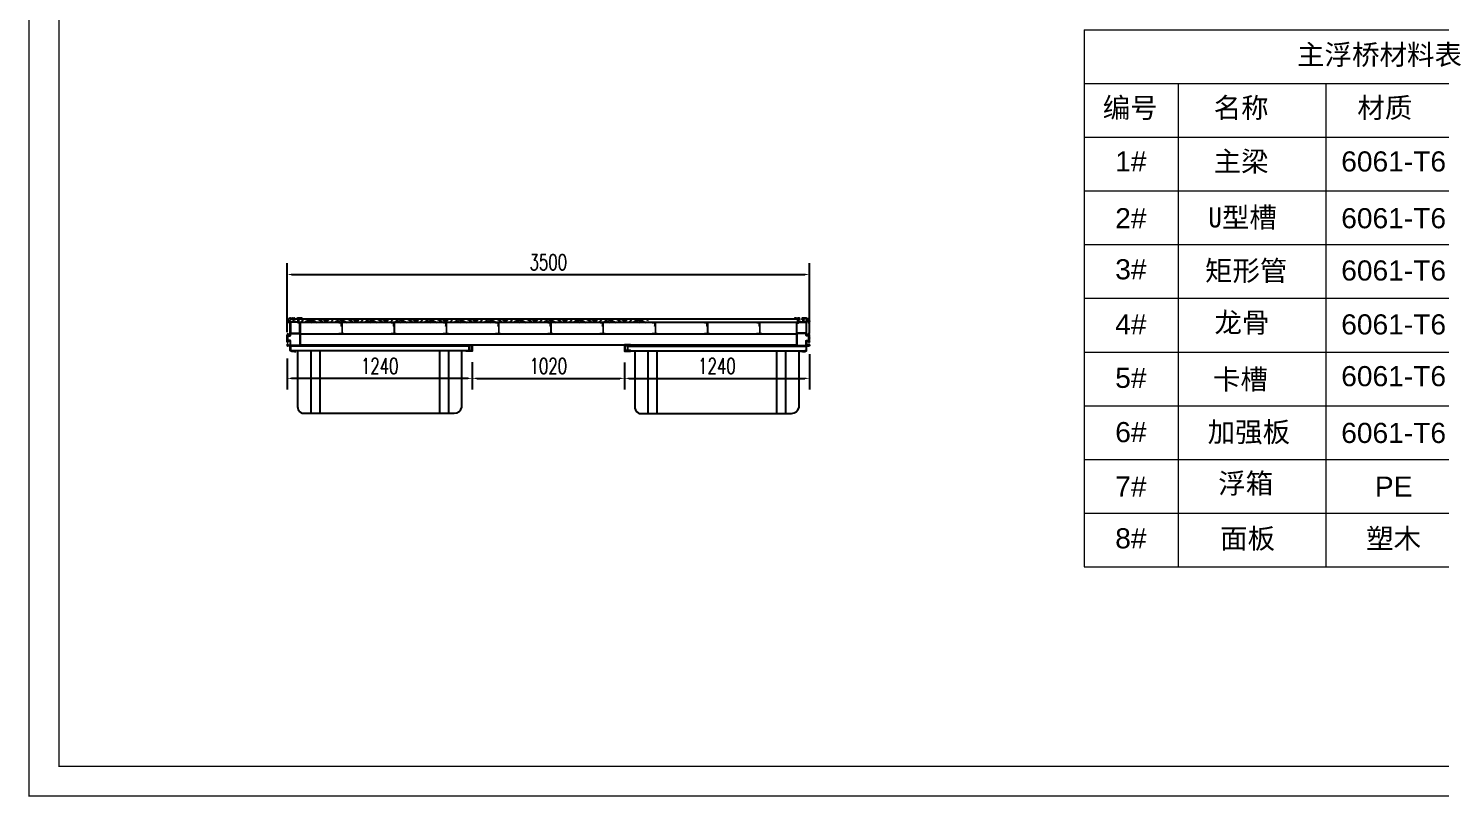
# Model space of a CAD drawing. Extents: x 8238 to 123366, y -35216 to 128109.
# Drawn here: x 82159 to 91624, y 116696 to 121850 of the extents above; entities that cross this region are included whole.
import ezdxf

# ---------------------------------------------------------------- set-up
doc = ezdxf.new("R2010")
doc.units = 0
doc.header["$LTSCALE"] = 1000
doc.header["$MEASUREMENT"] = 0
for name, color, linetype in [('W-STEEL_FRAME钢架', 3, 'Continuous'), ('W-WOOD_FLOOR木地板', 30, 'Continuous'), ('文字', 7, 'Continuous'), ('连接端梁', 130, 'Continuous')]:
    doc.layers.add(name, color=color, linetype=linetype)
for name, color, linetype, lineweight in [('图框', 7, 'Continuous', 13), ('结构', 52, 'Continuous', 18), ('铝龙骨', 7, 'Continuous', 9)]:
    doc.layers.add(name, color=color, linetype=linetype, lineweight=lineweight)
doc.styles.add('Arial', font='')
doc.styles.add('STANDARD_T3', font='simplex.shx', dxfattribs={"width": 0.7, "bigfont": 'hztxt.shx'})
doc.styles.get('Arial').set_extended_font_data('STXihei')
doc.dimstyles.new('W&&30', dxfattribs={"dimtxt": 105, "dimasz": 30, "dimexe": 75, "dimexo": 90, "dimgap": 30, "dimtad": 1, "dimdec": 0, "dimzin": 0, "dimdsep": 46, "dimtxsty": 'STANDARD_T3', "dimcen": 0.09, "dimclrd": 1, "dimclre": 1, "dimclrt": 7, "dimazin": 2, "dimtfac": 1, "dimtdec": 0, "dimtix": 1, "dimtmove": 2, "dimatfit": 3, "dimfxl": 100, "dimtolj": 1, "dimtzin": 0, "dimarcsym": 0})

# ---------------------------------------------------------------- blocks, each defined once
blk = doc.blocks.new('*D201')
at = {"layer": 'Defpoints', "color": 0, "transparency": 16777216}
for p in [(87394.1, 119754.5), (86154, 119697.9), (87394.1, 119501.7)]:
    blk.add_point(p, dxfattribs=at)
at = {"layer": 'W-STEEL_FRAME钢架', "color": 1, "lineweight": -2, "transparency": 16777216}
for p, q in [((87394.1, 119664.5), (87394.1, 119426.7)), ((86154, 119607.9), (86154, 119426.7)), ((86184, 119501.7), (87364.1, 119501.7))]:
    blk.add_line(p, q, dxfattribs=at)
at = {"layer": 'W-STEEL_FRAME钢架', "color": 1, "transparency": 16777216}
for points in [[(86184, 119506.7), (86184, 119496.7), (86154, 119501.7)], [(87364.1, 119506.7), (87364.1, 119496.7), (87394.1, 119501.7)]]:
    blk.add_solid(points, dxfattribs=at)
at = {"layer": 'W-STEEL_FRAME钢架', "color": 7, "transparency": 16777216, "insert": (86774, 119584.2), "char_height": 105, "attachment_point": 5, "style": 'STANDARD_T3'}
blk.add_mtext('\\A1;1240', dxfattribs=at)
blk = doc.blocks.new('*D199')
at = {"layer": 'Defpoints', "color": 0, "transparency": 16777216}
for p in [(83894.1, 119724.9), (85134.2, 119700.9), (83894.1, 119501.7)]:
    blk.add_point(p, dxfattribs=at)
at = {"layer": 'W-STEEL_FRAME钢架', "color": 1, "lineweight": -2, "transparency": 16777216}
for p, q in [((83894.1, 119634.9), (83894.1, 119426.7)), ((85134.2, 119610.9), (85134.2, 119426.7)), ((85104.2, 119501.7), (83924.1, 119501.7))]:
    blk.add_line(p, q, dxfattribs=at)
at = {"layer": 'W-STEEL_FRAME钢架', "color": 1, "transparency": 16777216}
for points in [[(83924.1, 119506.7), (83924.1, 119496.7), (83894.1, 119501.7)], [(85104.2, 119506.7), (85104.2, 119496.7), (85134.2, 119501.7)]]:
    blk.add_solid(points, dxfattribs=at)
at = {"layer": 'W-STEEL_FRAME钢架', "color": 7, "transparency": 16777216, "insert": (84514.1, 119584.2), "char_height": 105, "attachment_point": 5, "style": 'STANDARD_T3'}
blk.add_mtext('\\A1;1240', dxfattribs=at)
blk = doc.blocks.new('*D200')
at = {"layer": 'Defpoints', "color": 0, "transparency": 16777216}
for p in [(87394.1, 120198.4), (83894.1, 119720.8), (87394.1, 119712.6)]:
    blk.add_point(p, dxfattribs=at)
at = {"layer": 'W-STEEL_FRAME钢架', "color": 1, "lineweight": -2, "transparency": 16777216}
for p, q in [((83894.1, 119810.8), (83894.1, 120273.4)), ((87394.1, 119802.6), (87394.1, 120273.4)), ((83924.1, 120198.4), (87364.1, 120198.4))]:
    blk.add_line(p, q, dxfattribs=at)
at = {"layer": 'W-STEEL_FRAME钢架', "color": 1, "transparency": 16777216}
for points in [[(83924.1, 120203.4), (83924.1, 120193.4), (83894.1, 120198.4)], [(87364.1, 120203.4), (87364.1, 120193.4), (87394.1, 120198.4)]]:
    blk.add_solid(points, dxfattribs=at)
at = {"layer": 'W-STEEL_FRAME钢架', "color": 7, "transparency": 16777216, "insert": (85644.1, 120280.9), "char_height": 105, "attachment_point": 5, "style": 'STANDARD_T3'}
blk.add_mtext('\\A1;3500', dxfattribs=at)
blk = doc.blocks.new('*D243')
at = {"layer": 'Defpoints', "color": 0, "transparency": 16777216}
for p in [(85134.2, 119683.9), (86154, 119683.9), (86154, 119501.7)]:
    blk.add_point(p, dxfattribs=at)
at = {"layer": 'W-STEEL_FRAME钢架', "color": 1, "lineweight": -2, "transparency": 16777216}
for p, q in [((85134.2, 119593.9), (85134.2, 119426.7)), ((86154, 119593.9), (86154, 119426.7)), ((85164.2, 119501.7), (86124, 119501.7))]:
    blk.add_line(p, q, dxfattribs=at)
at = {"layer": 'W-STEEL_FRAME钢架', "color": 1, "transparency": 16777216}
for points in [[(85164.2, 119506.7), (85164.2, 119496.7), (85134.2, 119501.7)], [(86124, 119506.7), (86124, 119496.7), (86154, 119501.7)]]:
    blk.add_solid(points, dxfattribs=at)
at = {"layer": 'W-STEEL_FRAME钢架', "color": 7, "transparency": 16777216, "insert": (85644.1, 119584.2), "char_height": 105, "attachment_point": 5, "style": 'STANDARD_T3'}
blk.add_mtext('\\A1;1020', dxfattribs=at)
blk = doc.blocks.new('$matou$00000085')
at = {"color": 0, "lineweight": 5}
for p, q in [((-17.5, 36, 0), (-17.5, 37, 0)), ((-4.3, 33.6, 0), (-4.3, 35, 0)), ((-1.2, 13.2, 0), (-3.5, 13.2, 0))]:
    blk.add_line(p, q, dxfattribs=at)
at = {"color": 0, "lineweight": 0, "ltscale": 0.5}
blk.add_arc((-1.5, 17.2, 0), 4.07, 274.72823, 349.84724, dxfattribs=at)
at = {"layer": '结构', "color": 0, "linetype": 'ByBlock', "lineweight": 0, "ltscale": 0.5}
for p, q in [((-7.2, 38, 0), (-16.5, 38, 0)), ((-16.5, 35, 0), (-8.5, 35, 0)), ((-7.5, -34, 0), (-7.5, 34, 0)), ((-4.7, 33.3, 0), (-4.3, 33.6, 0)), ((-4.3, 33.1, 0), (-4.7, 33.3, 0)), ((-4.7, 31.5, 0), (-4.3, 31.7, 0)), ((-4.3, 31.2, 0), (-4.7, 31.5, 0)), ((-4.3, 31, 0), (-4.7, 30.8, 0)), ((-4.7, 30.8, 0), (-4.3, 30.5, 0)), ((-4.3, 29.2, 0), (-4.7, 29, 0)), ((-4.7, 29, 0), (-4.3, 28.7, 0)), ((-4.3, 27.4, 0), (-4.7, 27.2, 0)), ((-4.7, 27.2, 0), (-4.3, 26.9, 0)), ((-4.3, 25.6, 0), (-4.7, 25.4, 0)), ((-4.7, 25.4, 0), (-4.3, 25.1, 0)), ((-4.3, 23.8, 0), (-4.7, 23.6, 0)), ((-4.7, 23.6, 0), (-4.3, 23.3, 0)), ((-4.3, 22, 0), (-4.7, 21.8, 0)), ((-4.7, 21.8, 0), (-4.3, 21.5, 0)), ((-4.3, 20.2, 0), (-4.7, 20, 0)), ((-4.7, 20, 0), (-4.3, 19.7, 0)), ((-4.5, -34, 0), (-4.5, 12.2, 0)), ((-4.3, 31.7, 0), (-4.3, 33.1, 0)), ((-4.3, 31.3, 0), (-4.3, 31, 0)), ((-4.3, 30.5, 0), (-4.3, 29.2, 0)), ((-4.3, 28.7, 0), (-4.3, 27.4, 0)), ((-4.3, 26.9, 0), (-4.3, 25.6, 0)), ((-4.3, 25.1, 0), (-4.3, 23.8, 0)), ((-4.3, 23.3, 0), (-4.3, 22, 0)), ((-4.3, 21.5, 0), (-4.3, 20.2, 0)), ((-4.3, 19.7, 0), (-4.3, 19.2, 0)), ((-0.7, 33.6, 0), (-0.7, 35, 0)), ((-0.3, 33.3, 0), (-0.7, 33.6, 0)), ((-0.7, 33.1, 0), (-0.3, 33.3, 0)), ((-0.7, 31.7, 0), (-0.7, 33.1, 0)), ((-0.3, 31.5, 0), (-0.7, 31.7, 0)), ((-0.7, 31.2, 0), (-0.3, 31.5, 0)), ((-0.7, 29.9, 0), (-0.7, 31.2, 0)), ((-0.3, 29.7, 0), (-0.7, 29.9, 0)), ((-0.7, 29.4, 0), (-0.3, 29.7, 0)), ((-0.7, 28.1, 0), (-0.7, 29.4, 0)), ((-0.3, 27.9, 0), (-0.7, 28.1, 0)), ((-0.7, 27.6, 0), (-0.3, 27.9, 0)), ((-0.7, 26.3, 0), (-0.7, 27.6, 0)), ((-0.3, 26.1, 0), (-0.7, 26.3, 0)), ((-0.7, 25.8, 0), (-0.3, 26.1, 0)), ((-0.7, 24.5, 0), (-0.7, 25.8, 0)), ((-0.3, 24.3, 0), (-0.7, 24.5, 0)), ((-0.7, 24, 0), (-0.3, 24.3, 0)), ((-0.7, 22.7, 0), (-0.7, 24, 0)), ((-0.3, 22.5, 0), (-0.7, 22.7, 0)), ((-0.7, 22.2, 0), (-0.3, 22.5, 0)), ((-0.7, 22.2, 0), (-0.7, 22.2, 0)), ((-0.7, 21, 0), (-0.7, 22.2, 0)), ((-0.3, 20.7, 0), (-0.7, 21, 0)), ((-0.7, 20.5, 0), (-0.3, 20.7, 0)), ((-0.7, 19.2, 0), (-0.7, 20.5, 0)), ((2.2, 38, 0), (16.5, 38, 0)), ((2.5, 34, 0), (2.5, 16.5, 0)), ((16.5, 35, 0), (3.5, 35, 0)), ((17.5, 37, 0), (17.5, 36, 0)), ((-17.5, -37.5, 0), (-17.5, -35.5, 0)), ((-17, -35, 0), (-8.5, -35, 0)), ((17, -38, 0), (-17, -38, 0)), ((-3.5, -35, 0), (17, -35, 0)), ((17.5, -35.5, 0), (17.5, -37.5, 0))]:
    blk.add_line(p, q, dxfattribs=at)
for centre, radius, start, end in [((-16.5, 37, 0), 1, 90, 180), ((-16.5, 36, 0), 1, 180, 270), ((-8.5, 34, 0), 1, 0, 90), ((-7.2, 35, 0), 3, 0, 90.00167), ((-3.5, 12.2, 0), 1, 90, 180), ((-2.5, 19.2, 0), 1.75, 180, 0), ((2.2, 35, 0), 3, 89.99833, 180), ((3.5, 34, 0), 1, 90, 180), ((16.5, 37, 0), 1, 0, 90), ((16.5, 36, 0), 1, 270, 360), ((-17, -35.5, 0), 0.5, 90, 180), ((-17, -37.5, 0), 0.5, 180, 270), ((-8.5, -34, 0), 1, 270, 0), ((-3.5, -34, 0), 1, 180, 270), ((17, -35.5, 0), 0.5, 0, 90), ((17, -37.5, 0), 0.5, 270, 0)]:
    blk.add_arc(centre, radius, start, end, dxfattribs=at)
blk = doc.blocks.new('*U162')
at = {"layer": '铝龙骨', "yscale": -1, "rotation": 180}
blk.add_blockref('$matou$00000085', (0, 0, 0), dxfattribs=at)
blk = doc.blocks.new('*U163')
at = {"color": 0, "linetype": 'ByBlock', "lineweight": -2, "transparency": 16777216}
for p in [(-2800, 0), (-2450, 0), (-2100, 0), (-1750, 0), (-1400, 0), (-1050, 0), (-700, 0), (-350, 0), (0, 0)]:
    blk.add_blockref('*U162', p, dxfattribs=at)
blk = doc.blocks.new('450fuxiang')
at = {"color": 5, "lineweight": -3}
for p, q in [((-1521474.8, 1202848.6), (-1521474.8, 1203268.6)), ((-1521414.8, 1202848.6), (-1521414.8, 1203268.6)), ((-1520614.8, 1203268.6), (-1520614.8, 1202848.6)), ((-1520554.8, 1203268.6), (-1520554.8, 1202848.6))]:
    blk.add_line(p, q, dxfattribs=at)
at = {"color": 5}
blk.add_lwpolyline([(-1521614.8, 1203298.6), (-1521614.8, 1203268.6), (-1521564.8, 1203268.6), (-1520464.8, 1203268.5), (-1520414.8, 1203268.6), (-1520414.8, 1203298.6)], close=True, dxfattribs=at)
at = {"color": 5, "lineweight": -3}
blk.add_lwpolyline([(-1521564.8, 1203268.6), (-1521564.8, 1202893.1, 0.477005), (-1521514.8, 1202848.6), (-1520514.8, 1202848.6, 0.322419), (-1520464.8, 1202888.9), (-1520464.8, 1203268.6)], format="xyb", dxfattribs=at)
blk = doc.blocks.new('sfsdfsdds')
at = {"layer": '图框'}
for p, q in [((88266, 119431), (88266, 114931)), ((88266, 119431), (93103, 119431)), ((93103, 119431), (93103, 114931)), ((88266, 118981), (93103, 118981)), ((89053, 118981), (89053, 114931)), ((90291, 118981), (90291, 114931)), ((91415, 118981), (91415, 114931)), ((88266, 118531), (93103, 118531)), ((88266, 118081), (93103, 118081)), ((88266, 117631), (93103, 117631)), ((88266, 117181), (93103, 117181)), ((88266, 116731), (93103, 116731)), ((88266, 116281), (93103, 116281)), ((88266, 115831), (93103, 115831)), ((88266, 115381), (93103, 115381)), ((88266, 114931), (93103, 114931))]:
    blk.add_line(p, q, dxfattribs=at)
at = {"layer": '图框', "attachment_point": 1, "style": 'Arial'}
for s, width, insert, char_height in [('\\pxi5.19523;{\\fSimSun|b0|i0|c134|p2;主浮桥材料表}', 2620.06, (89172, 119308), 168.75), ('\\pi51.65737;{\\fSimSun|b0|i0|c134|p2;编号}', 716.98, (88369, 118863), 168.75), ('\\pi51.32218;{\\fSimSun|b0|i0|c134|p2;名称}', 716.98, (89299, 118863), 168.75), ('\\pi53.50095;{\\fSimSun|b0|i0|c134|p2;材质}', 716.98, (90500, 118863), 168.75), ('\\pi35.48134;{\\fSimSun|b0|i0|c134|p2;规格（mm）}', 1208.85, (91685, 118863), 168.75), ('\\pi50.98698;{\\fSimSun|b0|i0|c134|p2;主梁}', 716.98, (89299, 118413), 168.75), ('\\pxqc;{\\fArial|b0|i0|c0|p34;1#}', 793.2, (88260, 118413), 168.75), ('\\pxqc;{\\fArial|b0|i0|c0|p34;6061-T6}', 1327.29, (90194, 118413), 168.75), ('\\pxqc;222x100x4', 1327.29, (91570, 118413), 168.75), ('\\pi31.45968;{\\fSimSun|b0|i0|c134|p2;U型槽}', 1074.91, (89273, 117944), 168.75), ('\\pxqc;{\\fArial|b0|i0|c0|p34;2#}', 793.2, (88260, 117937), 168.75), ('\\pxqc;{\\fArial|b0|i0|c0|p34;6061-T6}', 1327.29, (90194, 117937), 168.75), ('\\pxqc;90x78x7.0', 1327.29, (91570, 117933), 168.75), ('\\pxqc;{\\fArial|b0|i0|c0|p34;3#}', 793.2, (88260, 117509), 168.75), ('\\pxi0.34103;{\\fSimSun|b0|i0|c134|p2;矩形管}', 874.48, (89220, 117497), 168.75), ('\\pxqc;{\\fArial|b0|i0|c0|p34;6061-T6}', 1327.29, (90194, 117499), 168.75), ('\\pxqc;78x50x3', 1327.29, (91570, 117497), 168.75), ('\\pxqc;{\\fArial|b0|i0|c0|p34;4#}', 793.2, (88260, 117047), 168.75), ('\\pxi0.20973;{\\fSimSun|b0|i0|c134|p2;龙骨}', 1074.91, (89321, 117063), 168.75), ('\\pxqc;{\\fArial|b0|i0|c0|p34;6061-T6}', 1327.29, (90194, 117047), 168.75), ('\\pxqc;76x35x3', 1327.29, (91570, 117063), 168.75), ('\\pxqc;{\\fArial|b0|i0|c0|p34;5#}', 793.2, (88260, 116599), 168.75), ('\\pxi0.20749;{\\fSimSun|b0|i0|c134|p2;卡槽}', 1074.91, (89309, 116587), 168.75), ('\\pxqc;{\\fArial|b0|i0|c0|p34;6061-T6}', 1327.29, (90194, 116613), 168.75), ('\\pxqc;40x40x3', 1327.29, (91570, 116587), 168.75), ('\\pxqc;{\\fArial|b0|i0|c0|p34;6#}', 793.2, (88260, 116144), 168.75), ('\\pi74.02918;{\\fSimSun|b0|i0|c134|p2;加强板}', 1074.91, (89226, 116145), 168.75), ('\\pxqc;{\\fArial|b0|i0|c0|p34;6061-T6}', 1327.29, (90194, 116137), 168.75), ('\\pxqc;200x200x8', 1327.29, (91570, 116145), 168.75), ('\\pi117.7722;{\\fSimSun|b0|i0|c134|p2;浮箱}', 1074.91, (89271, 115714), 168.75), ('\\pxqc;{\\fArial|b0|i0|c0|p34;7#}', 793.2, (88260, 115688), 168.75), ('\\pxqc;{\\fArial|b0|i0|c0|p34;PE}', 1327.29, (90194, 115687), 168.75), ('\\pxqc,t7;1200x800x450', 1327.29, (91589, 115687), 168.75), ('\\pxqc;{\\fArial|b0|i0|c0|p34;8#}', 793.2, (88260, 115254), 168.75), ('{\\fSimSun|b0|i0|c134|p2;面板}', 1074.91, (89404, 115252), 168.75), ('\\pxqc;塑木', 1327.29, (90194, 115252), 168.8), ('138x23', 1327.29, (91826, 115254), 168.8)]:
    blk.add_mtext_dynamic_manual_height_columns(s, width=width, gutter_width=2260, heights=[363], dxfattribs=dict(at, insert=insert, char_height=char_height))
at = {"layer": '文字', "color": 0, "insert": (92168, 120123), "char_height": 150, "attachment_point": 5, "style": 'Arial'}
blk.add_mtext_dynamic_manual_height_columns('\\pxql;说明:\\P1、本图标注尺寸以mm为单位。\\P2、浮桥结构采用6061-T6铝合金。', width=3761.85, gutter_width=12.5, heights=[0], dxfattribs=at)

msp = doc.modelspace()

# ---------------------------------------------------------------- hatches: boundary and pattern name
at = {"layer": 'W-WOOD_FLOOR木地板'}
h = msp.add_hatch(dxfattribs=at)
h.set_pattern_fill('木纹01', color=256, scale=50)
h.set_pattern_definition([(360, (-265245.8, 294737.7), (200, 200), [10, -190]), (360, (-265385.8, 294757.7), (200, 200), [20, -180]), (360, (-265255.8, 294767.7), (200, 200), [10, -190]), (360, (-265375.8, 294787.7), (200, 200), [10, -190]), (360, (-265255.8, 294797.7), (200, 200), [10, -190]), (360, (-265365.8, 294807.7), (200, 200), [10, -190]), (360, (-265255.8, 294817.7), (200, 200), [10, -190]), (360, (-265365.8, 294837.7), (200, 200), [10, -110, 10, -70]), (360, (-265365.8, 294857.7), (200, 200), [20, -100, 10, -70]), (360, (-265375.8, 294887.7), (200, 200), [10, -30, 10, -80, 10, -60]), (360, (-265385.8, 294907.7), (200, 200), [10, -40, 20, -130]), (360, (-265255.8, 294917.7), (200, 200), [10, -190]), (360, (-265385.8, 294927.7), (200, 200), [10, -50, 10, -130]), (45, (-265405.8, 294737.7), (5e-14, 200), [28.2842, -254.55851]), (45, (-265235.8, 294737.7), (5e-14, 200), [56.56854, -226.27417]), (45, (-265235.8, 294837.7), (5e-14, 200), [14.142, -268.70071]), (45, (-265405.8, 294857.7), (5e-14, 200), [42.4264, -240.41631]), (45, (-265235.8, 294857.7), (5e-14, 200), [70.71068, -212.13203]), (45, (-265235.8, 294887.7), (5e-14, 200), [42.4264, -240.41631]), (315, (-265275.8, 294907.7), (200, -9e-14), [14.142, -268.70071]), (315, (-265345.8, 294747.7), (200, -9e-14), [28.2842, -254.55851]), (315, (-265335.8, 294827.7), (200, -9e-14), [28.2842, -254.55851]), (315, (-265275.8, 294787.7), (200, -9e-14), [28.2842, -254.55851]), (315, (-265285.8, 294867.7), (200, -9e-14), [28.2842, -254.55851]), (315, (-265275.8, 294887.7), (200, -9e-14), [42.4264, -240.41631]), (315, (-265325.8, 294767.7), (200, -9e-14), [42.4264, -240.41631]), (315, (-265295.8, 294777.7), (200, -9e-14), [42.4264, -240.41631]), (315, (-265325.8, 294847.7), (200, -9e-14), [42.4264, -240.41631]), (315, (-265305.8, 294857.7), (200, -9e-14), [42.4264, -240.41631]), (26.56505, (-265395.795, 294777.7), (200, 8e-08), [22.36068, -424.85292]), (26.56505, (-265245.795, 294767.7), (200, 8e-08), [89.44272, -357.77088]), (26.56505, (-265245.795, 294797.7), (200, 8e-08), [89.44272, -357.77088]), (26.56505, (-265245.795, 294817.7), (200, 8e-08), [89.4428, -134, 44.722, -179.048795]), (26.56505, (-265225.795, 294847.7), (200, 8e-08), [22.36068, -424.85292]), (26.56505, (-265405.795, 294917.7), (200, 8e-08), [22.36068, -424.85292]), (26.56505, (-265245.795, 294917.7), (200, 8e-08), [44.72136, -402.49224]), (333.43495, (-265295.795, 294737.7), (200, -8e-08), [44.72136, -402.49224]), (333.43495, (-265365.795, 294787.7), (200, -8e-08), [44.72136, -402.49224]), (333.43495, (-265365.795, 294757.7), (200, -8e-08), [22.36068, -424.85224]), (333.43495, (-265355.795, 294807.7), (200, -8e-08), [67.08204, -380.13156]), (333.43495, (-265315.795, 294807.7), (200, -8e-08), [44.72136, -402.49224]), (333.43495, (-265295.795, 294817.7), (200, -8e-08), [44.72136, -402.49224]), (333.43495, (-265355.795, 294837.7), (200, -8e-08), [22.36068, -424.85224]), (333.43495, (-265345.795, 294857.7), (200, -8e-08), [22.36068, -424.85224]), (333.43495, (-265265.795, 294897.7), (200, -8e-08), [22.36068, -424.85224]), (333.43495, (-265275.795, 294827.7), (200, -8e-08), [22.36068, -424.85224]), (333.43495, (-265365.795, 294887.7), (200, -8e-08), [67.08204, -380.13156]), (333.43495, (-265375.795, 294907.7), (200, -8e-08), [44.72136, -402.49224]), (333.43495, (-265265.795, 294847.7), (200, -8e-08), [22.36, -201.24, 22.36, -201.253595]), (333.43495, (-265325.795, 294887.7), (200, -8e-08), [44.72136, -402.49224]), (333.43495, (-265315.795, 294907.7), (200, -8e-08), [44.72136, -402.49224]), (333.43495, (-265375.795, 294927.7), (200, -8e-08), [44.72136, -402.49224]), (333.43495, (-265315.795, 294927.7), (200, -8e-08), [44.72136, -402.49224])])
h.paths.add_polyline_path([(83971.35, 119900.97), (83971.35, 119876.97), (86315, 119876.97), (86315, 119900.97)])

# ---------------------------------------------------------------- linework, layer by layer
at = {"color": 3, "lineweight": -3}
for p, q in [((83913.17, 119838.4), (83913.17, 119881.48)), ((83918.69, 119880.5), (83931.24, 119880.48)), ((83929.68, 119905.06), (83929.98, 119905.52)), ((83931.1, 119905.52), (83931.4, 119905.06)), ((83931.69, 119905.06), (83931.99, 119905.52)), ((83933.69, 119905.06), (83934, 119905.52)), ((83934.14, 119905.58), (83939.27, 119905.58)), ((83934.14, 119905.58), (83935.97, 119905.58)), ((83944.79, 119903.07), (83944.79, 119898.75)), ((83958.85, 119898.75), (83958.85, 119903.07)), ((83964.37, 119905.58), (83969.5, 119905.58)), ((83977.98, 119905.06), (83977.67, 119905.52)), ((83979.98, 119905.06), (83979.68, 119905.52)), ((83980.57, 119905.52), (83980.27, 119905.06)), ((83981.44, 119875.96), (83981.44, 119838.4)), ((83981.99, 119905.06), (83981.69, 119905.52)), ((83984.73, 119905.58), (83987.1, 119905.58)), ((87303.46, 119905.58), (87301.08, 119905.58)), ((87306.19, 119905.06), (87306.5, 119905.52)), ((87306.75, 119875.96), (87306.75, 119838.4)), ((87307.62, 119905.52), (87307.92, 119905.06)), ((87308.2, 119905.06), (87308.5, 119905.52)), ((87310.21, 119905.06), (87310.51, 119905.52)), ((87323.82, 119905.58), (87318.69, 119905.58)), ((87329.34, 119898.75), (87329.34, 119903.07)), ((87343.39, 119903.07), (87343.39, 119898.75)), ((87354.05, 119905.58), (87348.92, 119905.58)), ((87354.05, 119905.58), (87352.22, 119905.58)), ((87354.49, 119905.06), (87354.19, 119905.52)), ((87356.5, 119905.06), (87356.2, 119905.52)), ((87357.08, 119905.52), (87356.78, 119905.06)), ((87369.5, 119880.5), (87356.95, 119880.48)), ((87358.51, 119905.06), (87358.21, 119905.52)), ((87375.02, 119838.4), (87375.02, 119881.48)), ((83894.09, 119772.89), (83894.09, 119791.72)), ((83981.44, 119771.72), (83981.44, 119722.36)), ((87306.75, 119771.72), (87306.75, 119722.36)), ((87394.09, 119772.89), (87394.09, 119791.72))]:
    msp.add_line(p, q, dxfattribs=at)
at = {"color": 0}
msp.add_line((83944.79, 119900.91), (83958.85, 119900.91), dxfattribs=at)
at = {"color": 1, "lineweight": -3}
for p, q in [((83981.44, 119800.36), (87306.75, 119800.36)), ((83981.44, 119726.85), (87306.75, 119726.85))]:
    msp.add_line(p, q, dxfattribs=at)
at = {"color": 3, "lineweight": -3}
for points in [[(83914.17, 119905.58, 0.4142136), (83894.09, 119885.5), (83894.09, 119883.91)], [(83898.14, 119886.55), (83898.14, 119886.55), (83914.67, 119886.55, -0.4142136), (83916.68, 119884.54), (83916.68, 119882.5, 0.4139088), (83918.69, 119880.5)], [(83900.74, 119801.17, -0.4035353), (83901.91, 119800.34), (83903.25, 119792.96, 0.3624885), (83904.24, 119792.13), (83911.16, 119792.13, 0.4142136), (83913.17, 119794.14), (83913.17, 119837.23)], [(83911.16, 119883.49), (83904.24, 119883.49, 0.3624885), (83903.25, 119882.67), (83901.91, 119875.28)], [(83913.17, 119838.4, 0.1989124), (83913.23, 119838.26), (83913.53, 119837.96, -0.4142136), (83913.53, 119837.67), (83913.23, 119837.37, 0.1989124), (83913.17, 119837.23)], [(83914.17, 119901.56), (83914.17, 119901.56), (83930.23, 119901.56, -0.4142136), (83933.25, 119898.55), (83933.25, 119882.49, -0.4145184), (83931.24, 119880.48)], [(83918.91, 119905.58, -0.1989124), (83919.05, 119905.52), (83919.36, 119905.06)], [(83919.64, 119905.06), (83919.94, 119905.52, -0.1989124), (83920.08, 119905.58), (83920.92, 119905.58, -0.1989124), (83921.06, 119905.52), (83921.36, 119905.06)], [(83921.65, 119905.06), (83921.95, 119905.52, -0.1989124), (83922.09, 119905.58), (83922.93, 119905.58, -0.1989124), (83923.07, 119905.52), (83923.37, 119905.06)], [(83923.66, 119905.06), (83923.96, 119905.52, -0.1989124), (83924.1, 119905.58), (83924.94, 119905.58, -0.1989124), (83925.08, 119905.52), (83925.38, 119905.06)], [(83925.66, 119905.06), (83925.96, 119905.52, -0.1989124), (83926.11, 119905.58), (83926.94, 119905.58, -0.1989124), (83927.09, 119905.52), (83927.39, 119905.06)], [(83927.67, 119905.06), (83927.97, 119905.52, -0.1989124), (83928.11, 119905.58), (83928.95, 119905.58, -0.1989124), (83929.09, 119905.52), (83929.39, 119905.06)], [(83929.98, 119905.52, -0.1989124), (83930.12, 119905.58), (83930.96, 119905.58)], [(83932.13, 119905.58), (83932.97, 119905.58, -0.1989124), (83933.11, 119905.52), (83933.41, 119905.06)], [(83951.23, 119880.48), (83937.76, 119880.48, -0.4142136), (83936.76, 119881.48), (83936.76, 119897.55, -0.4142136), (83937.76, 119898.55), (83944.59, 119898.55)], [(83952.4, 119880.48, 0.1989124), (83952.26, 119880.42), (83951.96, 119880.12, -0.4142136), (83951.68, 119880.12), (83951.38, 119880.42, 0.1989124), (83951.23, 119880.48)], [(83952.4, 119880.48), (83965.87, 119880.48, 0.4142136), (83966.88, 119881.48), (83966.88, 119897.55, 0.4142136), (83965.87, 119898.55), (83959.05, 119898.55)], [(83969.94, 119905.06), (83969.64, 119905.52, 0.1989124), (83969.5, 119905.58), (83967.67, 119905.58)], [(83971.95, 119905.06), (83971.65, 119905.52, 0.1989124), (83971.51, 119905.58), (83970.67, 119905.58, 0.1989124), (83970.53, 119905.52), (83970.23, 119905.06)], [(83981.44, 119875.96, 0.4142136), (83980.43, 119876.97), (83971.4, 119876.97, -0.4142136), (83970.39, 119877.97), (83970.39, 119901.56, -0.4142136), (83971.4, 119902.57)], [(83994.49, 119903.07), (83994.49, 119902.77, -0.4142136), (83994.29, 119902.57), (83971.4, 119902.57)], [(83973.96, 119905.06), (83973.66, 119905.52, 0.1989124), (83973.52, 119905.58), (83972.68, 119905.58, 0.1989124), (83972.54, 119905.52), (83972.24, 119905.06)], [(83975.97, 119905.06), (83975.67, 119905.52, 0.1989124), (83975.52, 119905.58), (83974.69, 119905.58, 0.1989124), (83974.54, 119905.52), (83974.24, 119905.06)], [(83977.53, 119905.58), (83976.69, 119905.58, 0.1989124), (83976.55, 119905.52), (83976.25, 119905.06)], [(83979.54, 119905.58), (83978.7, 119905.58, 0.1989124), (83978.56, 119905.52), (83978.26, 119905.06)], [(83981.55, 119905.58), (83980.71, 119905.58, 0.1989124), (83980.57, 119905.52)], [(83981.38, 119838.26), (83981.08, 119837.96, 0.4142136), (83981.08, 119837.67), (83981.38, 119837.37, -0.1989124), (83981.44, 119837.23), (83981.44, 119837.23), (83981.44, 119772.89)], [(83984, 119905.06), (83983.7, 119905.52, 0.1989124), (83983.56, 119905.58), (83982.72, 119905.58, 0.1989124), (83982.58, 119905.52), (83982.27, 119905.06)], [(83984.73, 119905.58, 0.1989124), (83984.58, 119905.52), (83984.28, 119905.06)], [(87293.7, 119903.07), (87293.7, 119902.77, 0.4142136), (87293.9, 119902.57), (87316.79, 119902.57)], [(87303.46, 119905.58, -0.1989124), (87303.6, 119905.52), (87303.9, 119905.06)], [(87304.19, 119905.06), (87304.49, 119905.52, -0.1989124), (87304.63, 119905.58), (87305.47, 119905.58, -0.1989124), (87305.61, 119905.52), (87305.91, 119905.06)], [(87306.64, 119905.58), (87307.48, 119905.58, -0.1989124), (87307.62, 119905.52)], [(87306.75, 119875.96, -0.4142136), (87307.75, 119876.97), (87316.79, 119876.97, 0.4142136), (87317.79, 119877.97), (87317.79, 119901.56, 0.4142136), (87316.79, 119902.57)], [(87306.81, 119838.26), (87307.11, 119837.96, -0.4142136), (87307.11, 119837.67), (87306.81, 119837.37, 0.1989124), (87306.75, 119837.23), (87306.75, 119837.23), (87306.75, 119772.89)], [(87308.65, 119905.58), (87309.48, 119905.58, -0.1989124), (87309.63, 119905.52), (87309.93, 119905.06)], [(87310.65, 119905.58), (87311.49, 119905.58, -0.1989124), (87311.63, 119905.52), (87311.93, 119905.06)], [(87312.22, 119905.06), (87312.52, 119905.52, -0.1989124), (87312.66, 119905.58), (87313.5, 119905.58, -0.1989124), (87313.64, 119905.52), (87313.94, 119905.06)], [(87314.23, 119905.06), (87314.53, 119905.52, -0.1989124), (87314.67, 119905.58), (87315.51, 119905.58, -0.1989124), (87315.65, 119905.52), (87315.95, 119905.06)], [(87316.23, 119905.06), (87316.54, 119905.52, -0.1989124), (87316.68, 119905.58), (87317.51, 119905.58, -0.1989124), (87317.66, 119905.52), (87317.96, 119905.06)], [(87318.24, 119905.06), (87318.54, 119905.52, -0.1989124), (87318.69, 119905.58), (87320.52, 119905.58)], [(87335.78, 119880.48), (87322.31, 119880.48, -0.4142136), (87321.31, 119881.48), (87321.31, 119897.55, -0.4142136), (87322.31, 119898.55), (87329.14, 119898.55)], [(87335.78, 119880.48, -0.1989124), (87335.92, 119880.42), (87336.22, 119880.12, 0.4142136), (87336.51, 119880.12), (87336.81, 119880.42, -0.1989124), (87336.95, 119880.48)], [(87336.95, 119880.48), (87350.42, 119880.48, 0.4142136), (87351.43, 119881.48), (87351.43, 119897.55, 0.4142136), (87350.42, 119898.55), (87343.59, 119898.55)], [(87356.06, 119905.58), (87355.22, 119905.58, 0.1989124), (87355.08, 119905.52), (87354.77, 119905.06)], [(87374.01, 119901.56), (87374.01, 119901.56), (87357.95, 119901.56, 0.4142136), (87354.94, 119898.55), (87354.94, 119882.49, 0.4145184), (87356.95, 119880.48)], [(87358.21, 119905.52, 0.1989124), (87358.06, 119905.58), (87357.23, 119905.58)], [(87360.51, 119905.06), (87360.21, 119905.52, 0.1989124), (87360.07, 119905.58), (87359.23, 119905.58, 0.1989124), (87359.09, 119905.52), (87358.79, 119905.06)], [(87362.52, 119905.06), (87362.22, 119905.52, 0.1989124), (87362.08, 119905.58), (87361.24, 119905.58, 0.1989124), (87361.1, 119905.52), (87360.8, 119905.06)], [(87364.53, 119905.06), (87364.23, 119905.52, 0.1989124), (87364.09, 119905.58), (87363.25, 119905.58, 0.1989124), (87363.11, 119905.52), (87362.81, 119905.06)], [(87366.54, 119905.06), (87366.24, 119905.52, 0.1989124), (87366.1, 119905.58), (87365.26, 119905.58, 0.1989124), (87365.12, 119905.52), (87364.81, 119905.06)], [(87368.55, 119905.06), (87368.24, 119905.52, 0.1989124), (87368.1, 119905.58), (87367.27, 119905.58, 0.1989124), (87367.12, 119905.52), (87366.82, 119905.06)], [(87369.27, 119905.58, 0.1989124), (87369.13, 119905.52), (87368.83, 119905.06)], [(87390.04, 119886.55), (87390.04, 119886.55), (87373.51, 119886.55, 0.4142136), (87371.5, 119884.54), (87371.5, 119882.5, -0.4139088), (87369.5, 119880.5)], [(87374.01, 119905.58, -0.4142136), (87394.09, 119885.5), (87394.09, 119883.91)], [(87375.02, 119838.4, -0.1989124), (87374.96, 119838.26), (87374.66, 119837.96, 0.4142136), (87374.66, 119837.67), (87374.96, 119837.37, -0.1989124), (87375.02, 119837.23)], [(87387.45, 119801.17, 0.4035353), (87386.28, 119800.34), (87384.94, 119792.96, -0.3624885), (87383.95, 119792.13), (87377.03, 119792.13, -0.4142136), (87375.02, 119794.14), (87375.02, 119837.23)], [(87377.03, 119883.49), (87383.95, 119883.49, -0.3624885), (87384.94, 119882.67), (87386.28, 119875.28)], [(83894.09, 119772.89, 0.1989124), (83894.15, 119772.75), (83894.45, 119772.45, -0.4142136), (83894.45, 119772.16), (83894.15, 119771.86, 0.1989124), (83894.09, 119771.72)], [(83894.09, 119746.96, 0.4142136), (83896.6, 119744.45), (83897.91, 119744.45, 0.4142136), (83898.11, 119744.65)], [(83898.11, 119744.65), (83898.11, 119751.47, -0.4142136), (83899.11, 119752.48), (83912.16, 119752.48, -0.4142136), (83913.16, 119751.47), (83913.16, 119738, 0.1989124), (83913.22, 119737.86), (83913.52, 119737.56, -0.4142136), (83913.52, 119737.28), (83913.22, 119736.98, 0.1989124), (83913.16, 119736.83), (83913.16, 119723.36, -0.4142136), (83912.16, 119722.36), (83899.11, 119722.36, -0.4142136), (83898.11, 119723.36), (83898.11, 119730.19)], [(83981.44, 119800.36), (83981.44, 119722.36, 2.4142136), (83981.94, 119721.86), (83993.48, 119721.86, -0.4142136), (83994.49, 119720.85), (83994.49, 119719.85, -0.4142136), (83993.48, 119718.85)], [(83981.38, 119772.75), (83981.08, 119772.45, 0.4142136), (83981.08, 119772.16), (83981.38, 119771.86)], [(87306.75, 119800.36), (87306.75, 119722.36, -2.4142136), (87306.25, 119721.86), (87294.7, 119721.86, 0.4142136), (87293.7, 119720.85), (87293.7, 119719.85, 0.4142136), (87294.7, 119718.85)], [(87306.81, 119772.75), (87307.11, 119772.45, -0.4142136), (87307.11, 119772.16), (87306.81, 119771.86)], [(87390.08, 119744.65), (87390.08, 119751.47, 0.4142136), (87389.07, 119752.48), (87376.03, 119752.48, 0.4142136), (87375.02, 119751.47), (87375.02, 119738, -0.1989124), (87374.96, 119737.86), (87374.66, 119737.56, 0.4142136), (87374.66, 119737.28), (87374.96, 119736.98, -0.1989124), (87375.02, 119736.83), (87375.02, 119723.36, 0.4142136), (87376.03, 119722.36), (87389.07, 119722.36, 0.4142136), (87390.08, 119723.36), (87390.08, 119730.19)], [(87394.09, 119746.96, -0.4142136), (87391.58, 119744.45), (87390.28, 119744.45, -0.4142136), (87390.08, 119744.65)], [(87394.09, 119772.89, -0.1989124), (87394.03, 119772.75), (87393.73, 119772.45, 0.4142136), (87393.73, 119772.16), (87394.03, 119771.86, -0.1989124), (87394.09, 119771.72)], [(83894.09, 119724.87), (83894.09, 119720.85, 0.4142136), (83896.1, 119718.85)], [(83925.21, 119682.7, -0.4142136), (83913.16, 119694.75), (83913.16, 119716.84, 0.4142136), (83911.16, 119718.85), (83896.1, 119718.85)], [(83898.11, 119730.19, 0.4142136), (83897.91, 119730.39), (83896.6, 119730.39)], [(83993.48, 119718.85), (83918.18, 119718.85, 0.4142136), (83916.18, 119716.84), (83916.18, 119694.75, 0.4142136), (83925.21, 119685.72)], [(83941.83, 119682.76), (83942.13, 119683.06, -0.4142136), (83942.42, 119683.06), (83942.72, 119682.76, 0.1989124), (83942.86, 119682.7), (83951.31, 119682.7, 0.4142136), (83952.32, 119683.71), (83952.32, 119684.71, 0.4142136), (83951.31, 119685.72), (83925.21, 119685.72)], [(83941.83, 119682.76, -0.1989124), (83941.69, 119682.7), (83925.21, 119682.7)], [(87294.7, 119718.85), (87370, 119718.85, -0.4142136), (87372.01, 119716.84), (87372.01, 119694.75, -0.4142136), (87362.97, 119685.72)], [(87346.35, 119682.76), (87346.05, 119683.06, 0.4142136), (87345.77, 119683.06), (87345.47, 119682.76, -0.1989124), (87345.32, 119682.7), (87336.87, 119682.7, -0.4142136), (87335.87, 119683.71), (87335.87, 119684.71, -0.4142136), (87336.87, 119685.72), (87362.97, 119685.72)], [(87346.35, 119682.76, 0.1989124), (87346.5, 119682.7), (87362.97, 119682.7)], [(87362.97, 119682.7, 0.4142136), (87375.02, 119694.75), (87375.02, 119716.84, -0.4142136), (87377.03, 119718.85), (87392.08, 119718.85)], [(87390.08, 119730.19, -0.4142136), (87390.28, 119730.39), (87391.58, 119730.39)], [(87394.09, 119724.87), (87394.09, 119720.85, -0.4142136), (87392.08, 119718.85)]]:
    msp.add_lwpolyline(points, format="xyb", dxfattribs=at)
for points in [[(83914.17, 119905.58), (83918.91, 119905.58), (83916.54, 119905.58)], [(87374.01, 119905.58), (87369.27, 119905.58), (87371.65, 119905.58)], [(83894.09, 119746.96), (83894.09, 119757.41), (83894.09, 119771.72)], [(87394.09, 119746.96), (87394.09, 119757.41), (87394.09, 119771.72)]]:
    msp.add_lwpolyline(points, dxfattribs=at)
for points in [[(83969.89, 119873.45, -0.356394), (83966.94, 119875.86, 0.356394), (83964.97, 119877.47), (83919.69, 119877.47, 0.4142136), (83916.68, 119874.46), (83916.68, 119807.19, 0.4142136), (83918.69, 119805.19), (83974.91, 119805.19, 0.4142136), (83977.92, 119808.2), (83977.92, 119870.44, 0.4142136), (83974.91, 119873.45)], [(87318.3, 119873.45, 0.356394), (87321.25, 119875.86, -0.356394), (87323.21, 119877.47), (87368.49, 119877.47, -0.4142136), (87371.5, 119874.46), (87371.5, 119807.19, -0.4142136), (87369.5, 119805.19), (87313.28, 119805.19, -0.4142136), (87310.26, 119808.2), (87310.26, 119870.44, -0.4142136), (87313.28, 119873.45)], [(83977.92, 119725.37, -0.4142136), (83974.91, 119722.36), (83919.69, 119722.36, -0.4142136), (83916.68, 119725.37), (83916.68, 119752.98, 0.4142136), (83913.67, 119755.99), (83900.62, 119755.99, -0.4142136), (83897.61, 119759), (83897.61, 119784.6, -0.4142136), (83900.62, 119787.62), (83913.67, 119787.62, 0.4142136), (83916.68, 119790.63), (83916.68, 119800.17, -0.4142136), (83918.69, 119802.17), (83974.91, 119802.17, -0.4142136), (83977.92, 119799.16)], [(87310.26, 119725.37, 0.4142136), (87313.28, 119722.36), (87368.5, 119722.36, 0.4142136), (87371.51, 119725.37), (87371.51, 119752.98, -0.4142136), (87374.52, 119755.99), (87387.57, 119755.99, 0.4142136), (87390.58, 119759), (87390.58, 119784.6, 0.4142136), (87387.57, 119787.62), (87374.52, 119787.62, -0.4142136), (87371.5, 119790.63), (87371.5, 119800.17, 0.4142136), (87369.5, 119802.17), (87313.28, 119802.17, 0.4142136), (87310.26, 119799.16)]]:
    msp.add_lwpolyline(points, format="xyb", close=True, dxfattribs=at)
at = {"color": 4}
for points in [[(85134.17, 119726.85), (85134.17, 119683.85), (85094.17, 119683.85), (85094.17, 119687.85), (85130.17, 119687.85), (85130.17, 119722.85), (85094.17, 119722.85), (85094.17, 119726.85)], [(86154, 119726.85), (86154, 119683.85), (86194, 119683.85), (86194, 119687.85), (86158, 119687.85), (86158, 119722.85), (86194, 119722.85), (86194, 119726.85)]]:
    msp.add_lwpolyline(points, close=True, dxfattribs=at)
at = {"color": 3, "lineweight": -3}
for centre, radius, start, end in [((83903.98, 119883.85), 9.88, 179.709357, 251.986104), ((83914.12, 119885.55), 16.01, 89.816569, 176.447209), ((83900.92, 119875.46), 1, 270, 349.7), ((83911.16, 119881.48), 2.01, 0, 90), ((83919.5, 119905.2), 0.201, 225, 315), ((83921.51, 119905.2), 0.201, 225, 315), ((83923.51, 119905.2), 0.201, 225, 315), ((83925.52, 119905.2), 0.201, 225, 315), ((83927.53, 119905.2), 0.201, 225, 315), ((83929.54, 119905.2), 0.201, 225, 315), ((83930.96, 119905.38), 0.201, 45.000001, 90), ((83931.54, 119905.2), 0.201, 225, 315), ((83932.13, 119905.38), 0.201, 90, 134.999998), ((83933.55, 119905.2), 0.201, 225, 315), ((83934.14, 119905.38), 0.201, 90, 134.999998), ((83939.59, 119898.96), 6.62, 38.304663, 92.807428), ((83944.59, 119898.75), 0.201, 270, 0.274109), ((83964.04, 119898.96), 6.62, 87.192572, 141.695337), ((83959.05, 119898.75), 0.201, 180, 270), ((83970.09, 119905.2), 0.201, 225, 315), ((83972.09, 119905.2), 0.201, 225, 315), ((83974.1, 119905.2), 0.201, 225, 315), ((83976.11, 119905.2), 0.201, 225, 315), ((83977.53, 119905.38), 0.201, 45.000002, 90), ((83978.12, 119905.2), 0.201, 225, 315), ((83979.54, 119905.38), 0.201, 45.000002, 90), ((83980.13, 119905.2), 0.201, 225, 315), ((83981.23, 119838.4), 0.201, 315, 0), ((83981.55, 119905.38), 0.201, 45.000002, 90), ((83982.13, 119905.2), 0.201, 225, 315), ((83984.14, 119905.2), 0.201, 225, 315), ((83986.53, 119891.77), 13.82, 54.839429, 92.381491), ((87301.66, 119891.77), 13.82, 87.618509, 125.160571), ((87304.04, 119905.2), 0.201, 225, 315), ((87306.05, 119905.2), 0.201, 225, 315), ((87306.64, 119905.38), 0.201, 90, 134.999998), ((87306.95, 119838.4), 0.201, 180, 225), ((87308.06, 119905.2), 0.201, 225, 315), ((87308.65, 119905.38), 0.201, 90, 134.999998), ((87310.07, 119905.2), 0.201, 225, 315), ((87310.65, 119905.38), 0.201, 90, 134.999998), ((87312.08, 119905.2), 0.201, 225, 315), ((87314.08, 119905.2), 0.201, 225, 315), ((87316.09, 119905.2), 0.201, 225, 315), ((87318.1, 119905.2), 0.201, 225, 315), ((87324.14, 119898.96), 6.62, 38.304663, 92.807428), ((87329.14, 119898.75), 0.201, 270, 360), ((87348.59, 119898.96), 6.62, 87.192572, 141.695337), ((87343.59, 119898.75), 0.201, 179.725891, 270), ((87354.05, 119905.38), 0.201, 45.000002, 90), ((87354.63, 119905.2), 0.201, 225, 315), ((87356.06, 119905.38), 0.201, 45.000002, 90), ((87356.64, 119905.2), 0.201, 225, 315), ((87357.23, 119905.38), 0.201, 90, 134.999999), ((87358.65, 119905.2), 0.201, 225, 315), ((87360.66, 119905.2), 0.201, 225, 315), ((87362.66, 119905.2), 0.201, 225, 315), ((87364.67, 119905.2), 0.201, 225, 315), ((87366.68, 119905.2), 0.201, 225, 315), ((87368.69, 119905.2), 0.201, 225, 315), ((87374.07, 119885.55), 16.01, 3.552791, 90.183431), ((87377.03, 119881.48), 2.01, 90, 180), ((87387.27, 119875.46), 1, 190.3, 270), ((87384.21, 119883.85), 9.88, 288.013896, 0.290643), ((83904.21, 119791.67), 10.11, 110.042211, 179.705479), ((83981.23, 119772.89), 0.201, 315, 0), ((83981.23, 119771.72), 0.201, 360, 45), ((87306.95, 119772.89), 0.201, 180, 225), ((87306.95, 119771.72), 0.201, 135, 180), ((87383.98, 119791.67), 10.11, 0.294521, 69.957789), ((83900.71, 119725.19), 6.62, 128.304663, 182.807428), ((87387.48, 119725.19), 6.62, 357.192572, 51.695337)]:
    msp.add_arc(centre, radius, start, end, dxfattribs=at)
at = {"layer": 'W-WOOD_FLOOR木地板'}
msp.add_lwpolyline([(83971.35, 119900.97), (87315, 119900.97), (87315, 119876.97), (83971.35, 119876.97)], close=True, dxfattribs=at)
at = {"layer": '连接端梁', "color": 0}
for points, const_width in [([(82164.1, 127663.42), (96434.16, 127663.42), (96434.16, 116700.7), (82164.1, 116700.7)], 10), ([(82364.1, 127463.42), (96234.16, 127463.42), (96234.16, 116900.7), (82364.1, 116900.7)], 9)]:
    msp.add_lwpolyline(points, close=True, dxfattribs=dict(at, const_width=const_width))

# ---------------------------------------------------------------- block references
msp.add_blockref('*U163', (87057.25, 119838.37))
at = {"color": 0}
for p in [(1605529.02, -1083580.7), (1607788.79, -1083582.71)]:
    msp.add_blockref('450fuxiang', p, dxfattribs=at)
at = {"layer": '连接端梁', "color": 0, "xscale": 0.8, "yscale": 0.8, "zscale": 0.8}
msp.add_blockref('sfsdfsdds', (18622.57, 26293.62), dxfattribs=at)

# ---------------------------------------------------------------- dimensions: what is measured, and where the dimension line sits
at = {"layer": 'W-STEEL_FRAME钢架'}
for base, p1, p2, picture, middle in [((87394.09, 120198.42), (83894.09, 119720.8), (87394.09, 119712.6), '*D200', (85644.09, 120280.92)), ((83894.09, 119501.73), (85134.17, 119700.86), (83894.09, 119724.87), '*D199', (84514.13, 119584.23))]:
    dim = msp.add_linear_dim(base=base, p1=p1, p2=p2, angle=180, dimstyle='W&&30', dxfattribs=at)
    dim.commit()
    dim.dimension.update_dxf_attribs({"geometry": picture, "text_midpoint": middle})
for base, p1, p2, picture, middle in [((87394.09, 119501.73), (86154, 119697.88), (87394.09, 119754.45), '*D201', (86774.05, 119584.23)), ((86154, 119501.73), (85134.17, 119683.85), (86154, 119683.85), '*D243', (85644.08, 119584.23))]:
    dim = msp.add_linear_dim(base=base, p1=p1, p2=p2, dimstyle='W&&30', dxfattribs=at)
    dim.commit()
    dim.dimension.update_dxf_attribs({"geometry": picture, "text_midpoint": middle})

doc.saveas('drawing.dxf')
